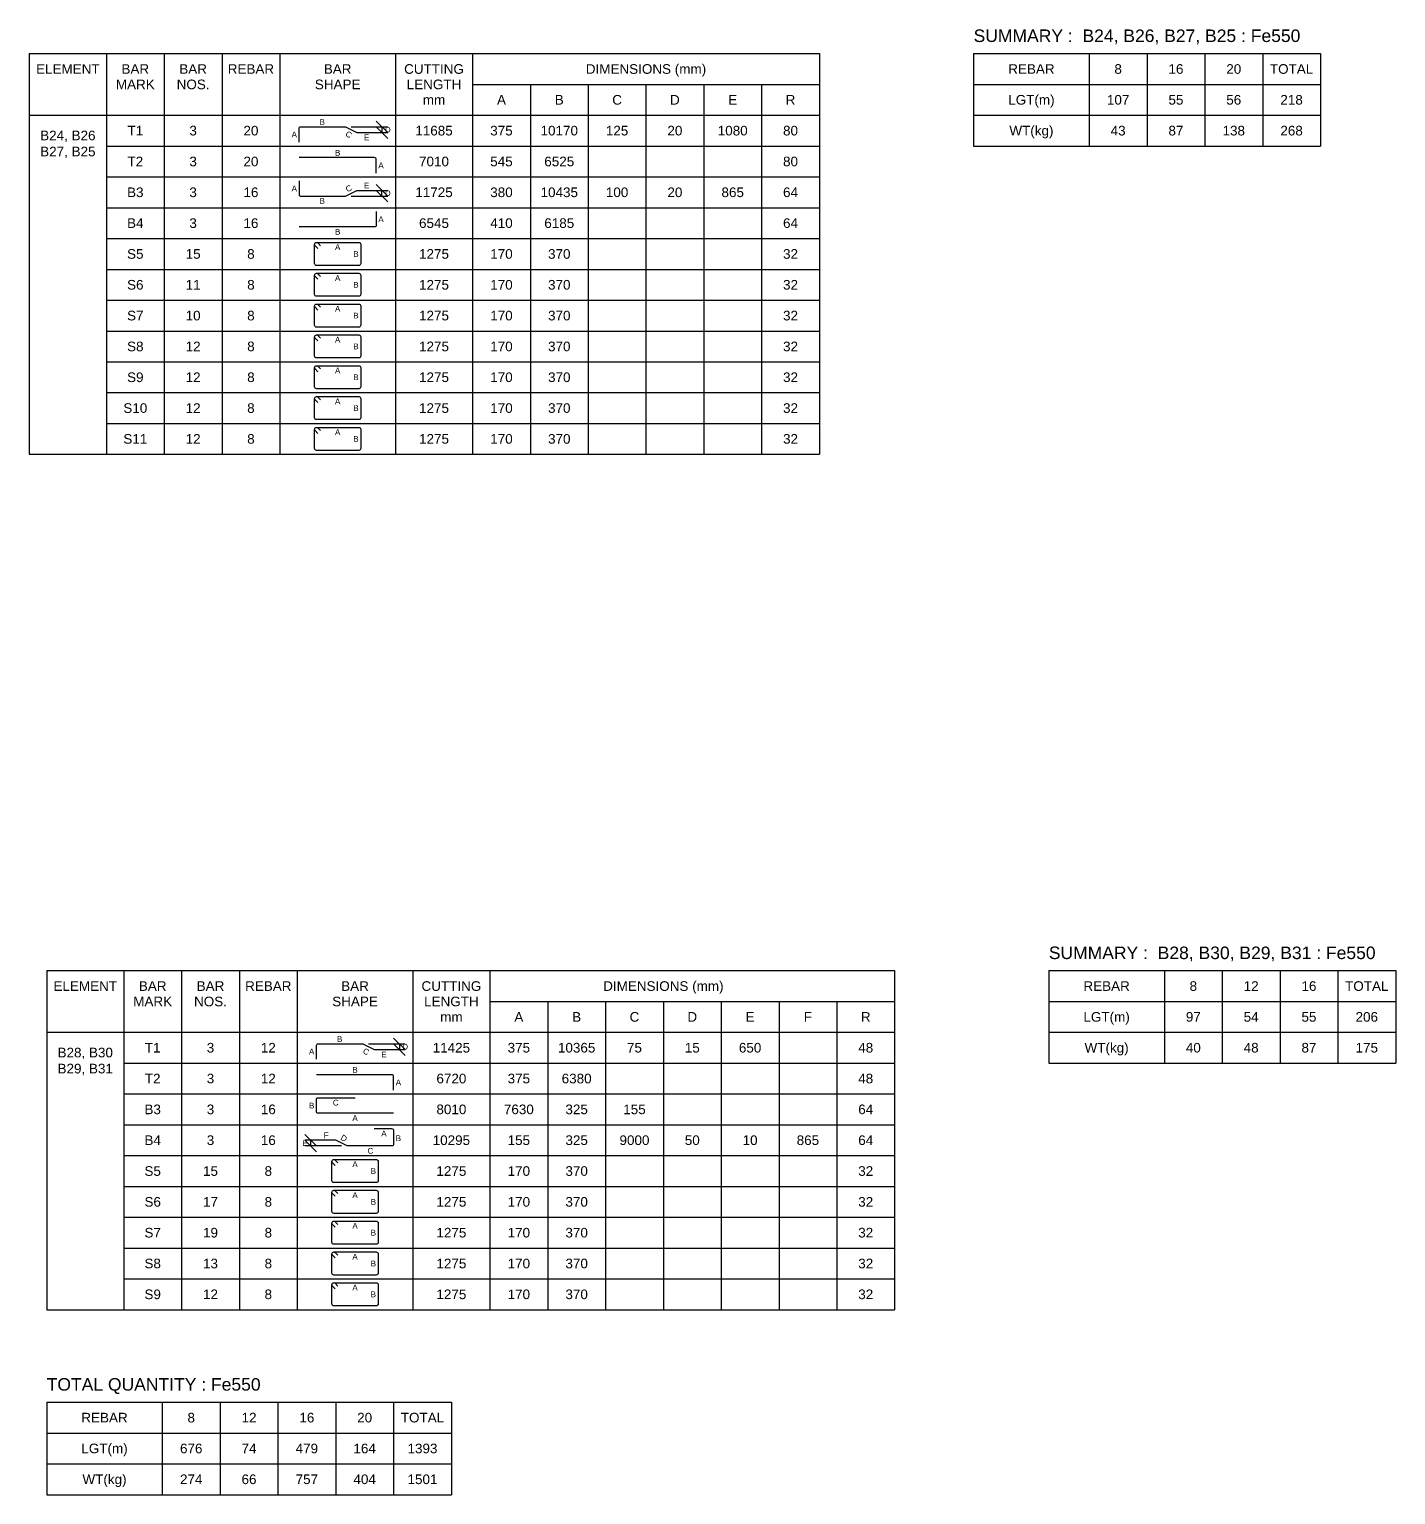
# Model space of a CAD drawing. Header units: inches. Extents: x -820 to 83376, y -186800 to 1700.
# Drawn here: x 47925 to 83376, y -186800 to -148770 of the extents above; entities that cross this region are included whole.
import ezdxf
from ezdxf.enums import TextEntityAlignment as Align

# ---------------------------------------------------------------- set-up
doc = ezdxf.new("R2010")
doc.units = ezdxf.units.IN
doc.header["$LTSCALE"] = 1000
doc.header["$MEASUREMENT"] = 0
for name, color, linetype in [('Dimension', 31, 'Continuous'), ('Reinforcement', 4, 'Continuous'), ('Schedule Header', 4, 'Continuous'), ('Schedule Line', 60, 'Continuous'), ('Text', 31, 'Continuous')]:
    doc.layers.add(name, color=color, linetype=linetype)
doc.styles.add('SC-SansSerif', font='SansSerif')
doc.dimstyles.new('SCBBSDim', dxfattribs={"dimtxt": 225, "dimasz": 0.18, "dimexe": 150, "dimexo": 150, "dimgap": 100, "dimtad": 1, "dimtoh": 1, "dimdec": 0, "dimzin": 0, "dimdsep": 46, "dimtxsty": 'SC-SansSerif', "dimtsz": 150, "dimcen": 0.09, "dimclrd": 8, "dimclre": 8, "dimclrt": 31, "dimadec": 0, "dimazin": 0, "dimtfac": 1, "dimtdec": 0, "dimtix": 1, "dimtofl": 0, "dimtmove": 0, "dimatfit": 3, "dimfxl": 1, "dimtolj": 1, "dimtzin": 0, "dimarcsym": 0})

# ---------------------------------------------------------------- blocks, each defined once
blk = doc.blocks.new('*D112')
at = {"color": 8, "linetype": 'ByBlock', "lineweight": -2}
for p, q in [((56275, -151300), (57225, -151300)), ((57225, -151450), (56925, -151150)), ((56925, -151300), (57225, -151600)), ((57075, -151300), (57075, -151450)), ((56575, -151450), (57225, -151450))]:
    blk.add_line(p, q, dxfattribs=at)
at = {"layer": 'DEFPOINTS', "color": 31}
for p in [(56125, -151300), (57075, -151300), (56425, -151450)]:
    blk.add_point(p, dxfattribs=at)
blk = doc.blocks.new('*D113')
at = {"color": 8, "linetype": 'ByBlock', "lineweight": -2}
for p, q in [((57225, -153100), (56925, -152800)), ((56275, -153100), (57225, -153100)), ((56575, -152950), (57225, -152950)), ((56925, -152950), (57225, -153250)), ((57075, -153100), (57075, -152950))]:
    blk.add_line(p, q, dxfattribs=at)
at = {"layer": 'DEFPOINTS', "color": 31}
for p in [(56125, -153100), (56425, -152950), (57075, -153100)]:
    blk.add_point(p, dxfattribs=at)
blk = doc.blocks.new('*D129')
at = {"color": 8, "linetype": 'ByBlock', "lineweight": -2}
for p, q in [((56726, -175100), (57676, -175100)), ((57026, -175250), (57676, -175250)), ((57676, -175250), (57376, -174950)), ((57376, -175100), (57676, -175400)), ((57526, -175100), (57526, -175250))]:
    blk.add_line(p, q, dxfattribs=at)
at = {"layer": 'DEFPOINTS', "color": 31}
for p in [(56576, -175100), (56876, -175250), (57526, -175100)]:
    blk.add_point(p, dxfattribs=at)
blk = doc.blocks.new('*D130')
at = {"color": 8, "linetype": 'ByBlock', "lineweight": -2}
for p, q in [((55376, -177750), (55076, -177450)), ((55726, -177600), (55076, -177600)), ((55076, -177600), (55376, -177900)), ((56026, -177750), (55076, -177750)), ((55226, -177750), (55226, -177600))]:
    blk.add_line(p, q, dxfattribs=at)
at = {"layer": 'DEFPOINTS', "color": 31}
for p in [(55226, -177750), (55876, -177600), (56176, -177750)]:
    blk.add_point(p, dxfattribs=at)

msp = doc.modelspace()

# ---------------------------------------------------------------- linework, layer by layer
at = {"layer": 'Reinforcement'}
for points in [[(54925, -151700), (54925, -151350, -0.5), (54975, -151300), (56125, -151300), (56425, -151450), (56925, -151450)], [(56925, -152500), (56925, -152150, 0.5), (56875, -152100), (54925, -152100)], [(54925, -152700), (54925, -153050, 0.5), (54975, -153100), (56125, -153100), (56425, -152950), (56925, -152950)], [(56925, -153500), (56925, -153850, -0.5), (56875, -153900), (54925, -153900)], [(55410.4, -154456.1), (55339.7, -154385.4, -0.1989124), (55325, -154350, -0.4142046), (55375, -154300, -0.1989044), (55410.4, -154314.6), (55481.1, -154385.4)], [(55410.4, -155256.1), (55339.7, -155185.4, -0.1989124), (55325, -155150, -0.4142046), (55375, -155100, -0.1989044), (55410.4, -155114.6), (55481.1, -155185.4)], [(55410.4, -156056.1), (55339.7, -155985.4, -0.1989124), (55325, -155950, -0.4142046), (55375, -155900, -0.1989044), (55410.4, -155914.6), (55481.1, -155985.4)], [(55410.4, -156856.1), (55339.7, -156785.4, -0.1989124), (55325, -156750, -0.4142046), (55375, -156700, -0.1989044), (55410.4, -156714.6), (55481.1, -156785.4)], [(55410.4, -157656.1), (55339.7, -157585.4, -0.1989124), (55325, -157550, -0.4142046), (55375, -157500, -0.1989044), (55410.4, -157514.6), (55481.1, -157585.4)], [(55410.4, -158456.1), (55339.7, -158385.4, -0.1989124), (55325, -158350, -0.4142046), (55375, -158300, -0.1989044), (55410.4, -158314.6), (55481.1, -158385.4)], [(55410.4, -159256.1), (55339.7, -159185.4, -0.1989124), (55325, -159150, -0.4142046), (55375, -159100, -0.1989044), (55410.4, -159114.6), (55481.1, -159185.4)], [(55376, -175500), (55376, -175150, -0.5), (55426, -175100), (56576, -175100), (56876, -175250), (57376, -175250)], [(57376, -176300), (57376, -175950, 0.5), (57326, -175900), (55376, -175900)], [(57376, -176900), (55426, -176900, -0.5), (55376, -176850), (55376, -176550, -0.5), (55426, -176500), (56376, -176500)], [(56876, -177300), (57326, -177300, -0.5), (57376, -177350), (57376, -177700, -0.5), (57326, -177750), (56176, -177750), (55876, -177600), (55376, -177600)], [(55861.4, -178256.1), (55790.6, -178185.4, -0.1989124), (55776, -178150, -0.4142046), (55826, -178100, -0.1989044), (55861.4, -178114.6), (55932.1, -178185.4)], [(55861.4, -179056.1), (55790.6, -178985.4, -0.1989124), (55776, -178950, -0.4142046), (55826, -178900, -0.1989044), (55861.4, -178914.6), (55932.1, -178985.4)], [(55861.4, -179856.1), (55790.6, -179785.4, -0.1989124), (55776, -179750, -0.4142046), (55826, -179700, -0.1989044), (55861.4, -179714.6), (55932.1, -179785.4)], [(55861.4, -180656.1), (55790.6, -180585.4, -0.1989124), (55776, -180550, -0.4142046), (55826, -180500, -0.1989044), (55861.4, -180514.6), (55932.1, -180585.4)], [(55861.4, -181456.1), (55790.6, -181385.4, -0.1989124), (55776, -181350, -0.4142046), (55826, -181300, -0.1989044), (55861.4, -181314.6), (55932.1, -181385.4)]]:
    msp.add_lwpolyline(points, format="xyb", dxfattribs=at)
for points in [[(55325, -154350, -0.4142046), (55375, -154300), (56475, -154300, -0.4142046), (56525, -154350), (56525, -154850, -0.4142046), (56475, -154900), (55375, -154900, -0.4142046), (55325, -154850)], [(55325, -155150, -0.4142046), (55375, -155100), (56475, -155100, -0.4142046), (56525, -155150), (56525, -155650, -0.4142046), (56475, -155700), (55375, -155700, -0.4142046), (55325, -155650)], [(55325, -155950, -0.4142046), (55375, -155900), (56475, -155900, -0.4142046), (56525, -155950), (56525, -156450, -0.4142046), (56475, -156500), (55375, -156500, -0.4142046), (55325, -156450)], [(55325, -156750, -0.4142046), (55375, -156700), (56475, -156700, -0.4142046), (56525, -156750), (56525, -157250, -0.4142046), (56475, -157300), (55375, -157300, -0.4142046), (55325, -157250)], [(55325, -157550, -0.4142046), (55375, -157500), (56475, -157500, -0.4142046), (56525, -157550), (56525, -158050, -0.4142046), (56475, -158100), (55375, -158100, -0.4142046), (55325, -158050)], [(55325, -158350, -0.4142046), (55375, -158300), (56475, -158300, -0.4142046), (56525, -158350), (56525, -158850, -0.4142046), (56475, -158900), (55375, -158900, -0.4142046), (55325, -158850)], [(55325, -159150, -0.4142046), (55375, -159100), (56475, -159100, -0.4142046), (56525, -159150), (56525, -159650, -0.4142046), (56475, -159700), (55375, -159700, -0.4142046), (55325, -159650)], [(55776, -178150, -0.4142046), (55826, -178100), (56926, -178100, -0.4142046), (56976, -178150), (56976, -178650, -0.4142046), (56926, -178700), (55826, -178700, -0.4142046), (55776, -178650)], [(55776, -178950, -0.4142046), (55826, -178900), (56926, -178900, -0.4142046), (56976, -178950), (56976, -179450, -0.4142046), (56926, -179500), (55826, -179500, -0.4142046), (55776, -179450)], [(55776, -179750, -0.4142046), (55826, -179700), (56926, -179700, -0.4142046), (56976, -179750), (56976, -180250, -0.4142046), (56926, -180300), (55826, -180300, -0.4142046), (55776, -180250)], [(55776, -180550, -0.4142046), (55826, -180500), (56926, -180500, -0.4142046), (56976, -180550), (56976, -181050, -0.4142046), (56926, -181100), (55826, -181100, -0.4142046), (55776, -181050)], [(55776, -181350, -0.4142046), (55826, -181300), (56926, -181300, -0.4142046), (56976, -181350), (56976, -181850, -0.4142046), (56926, -181900), (55826, -181900, -0.4142046), (55776, -181850)]]:
    msp.add_lwpolyline(points, format="xyb", close=True, dxfattribs=at)
at = {"layer": 'Schedule Line'}
for p, q in [((47925, -149400), (68425, -149400)), ((47925, -149400), (47925, -159800)), ((49925, -149400), (49925, -159800)), ((51425, -149400), (51425, -159800)), ((52925, -149400), (52925, -159800)), ((54425, -149400), (54425, -159800)), ((57425, -149400), (57425, -159800)), ((59425, -149400), (59425, -159800)), ((68425, -149400), (68425, -159800)), ((72425, -149400), (81425, -149400)), ((72425, -149400), (72425, -151800)), ((75425, -149400), (75425, -151800)), ((76925, -149400), (76925, -151800)), ((78425, -149400), (78425, -151800)), ((79925, -149400), (79925, -151800)), ((81425, -149400), (81425, -151800)), ((59425, -150200), (68425, -150200)), ((60925, -150200), (60925, -159800)), ((62425, -150200), (62425, -159800)), ((63925, -150200), (63925, -159800)), ((65425, -150200), (65425, -159800)), ((66925, -150200), (66925, -159800)), ((72425, -150200), (81425, -150200)), ((47925, -151000), (68425, -151000)), ((72425, -151000), (81425, -151000)), ((49925, -151800), (68425, -151800)), ((72425, -151800), (81425, -151800)), ((49925, -152600), (68425, -152600)), ((49925, -153400), (68425, -153400)), ((49925, -154200), (68425, -154200)), ((49925, -155000), (68425, -155000)), ((49925, -155800), (68425, -155800)), ((49925, -156600), (68425, -156600)), ((49925, -157400), (68425, -157400)), ((49925, -158200), (68425, -158200)), ((49925, -159000), (68425, -159000)), ((47925, -159800), (68425, -159800)), ((49925, -159800), (68425, -159800)), ((48376, -173200), (70376, -173200)), ((48376, -173200), (48376, -182000)), ((50376, -173200), (50376, -182000)), ((51876, -173200), (51876, -182000)), ((53376, -173200), (53376, -182000)), ((54876, -173200), (54876, -182000)), ((57876, -173200), (57876, -182000)), ((59876, -173200), (59876, -182000)), ((70376, -173200), (70376, -182000)), ((74376, -173200), (83376, -173200)), ((74376, -173200), (74376, -175600)), ((77376, -173200), (77376, -175600)), ((78876, -173200), (78876, -175600)), ((80376, -173200), (80376, -175600)), ((81876, -173200), (81876, -175600)), ((83376, -173200), (83376, -175600)), ((59876, -174000), (70376, -174000)), ((61376, -174000), (61376, -182000)), ((62876, -174000), (62876, -182000)), ((64376, -174000), (64376, -182000)), ((65876, -174000), (65876, -182000)), ((67376, -174000), (67376, -182000)), ((68876, -174000), (68876, -182000)), ((74376, -174000), (83376, -174000)), ((48376, -174800), (70376, -174800)), ((74376, -174800), (83376, -174800)), ((50376, -175600), (70376, -175600)), ((74376, -175600), (83376, -175600)), ((50376, -176400), (70376, -176400)), ((50376, -177200), (70376, -177200)), ((50376, -178000), (70376, -178000)), ((50376, -178800), (70376, -178800)), ((50376, -179600), (70376, -179600)), ((50376, -180400), (70376, -180400)), ((50376, -181200), (70376, -181200)), ((48376, -182000), (70376, -182000)), ((50376, -182000), (70376, -182000)), ((48376, -184400), (58876, -184400)), ((48376, -184400), (48376, -186800)), ((51376, -184400), (51376, -186800)), ((52876, -184400), (52876, -186800)), ((54376, -184400), (54376, -186800)), ((55876, -184400), (55876, -186800)), ((57376, -184400), (57376, -186800)), ((58876, -184400), (58876, -186800)), ((48376, -185200), (58876, -185200)), ((48376, -186000), (58876, -186000)), ((48376, -186800), (58876, -186800))]:
    msp.add_line(p, q, dxfattribs=at)

# ---------------------------------------------------------------- texts
at = {"layer": 'Dimension', "style": 'SC-SansSerif'}
for s, p in [('B', (55525, -151175)), ('D', (57225, -151375)), ('A', (54800, -151500)), ('E', (56675, -151575)), ('B', (55925, -151975)), ('A', (57050, -152300)), ('A', (54800, -152900)), ('E', (56675, -152825)), ('B', (55525, -153225)), ('D', (57225, -153025)), ('A', (57050, -153700)), ('B', (55925, -154025)), ('A', (55925, -154425)), ('B', (56400, -154600)), ('A', (55925, -155225)), ('B', (56400, -155400)), ('A', (55925, -156025)), ('B', (56400, -156200)), ('A', (55925, -156825)), ('B', (56400, -157000)), ('A', (55925, -157625)), ('B', (56400, -157800)), ('A', (55925, -158425)), ('B', (56400, -158600)), ('A', (55925, -159225)), ('B', (56400, -159400)), ('B', (55976, -174975)), ('A', (55251, -175300)), ('E', (57126, -175375)), ('D', (57676, -175175)), ('B', (56376, -175775)), ('A', (57501, -176100)), ('B', (55251, -176700)), ('C', (55876, -176625)), ('A', (56376, -177025)), ('F', (55626, -177475)), ('A', (57126, -177425)), ('B', (57501, -177550)), ('E', (55076, -177675)), ('C', (56776, -177875)), ('A', (56376, -178225)), ('B', (56851, -178400)), ('A', (56376, -179025)), ('B', (56851, -179200)), ('A', (56376, -179825)), ('B', (56851, -180000)), ('A', (56376, -180625)), ('B', (56851, -180800)), ('A', (56376, -181425)), ('B', (56851, -181600))]:
    msp.add_text(s, height=150, dxfattribs=at).set_placement(p, align=Align.MIDDLE_CENTER)
for s, rotation, p in [('C', -26.56505, (56212.5, -151500)), ('C', 26.56505, (56212.5, -152900)), ('C', -26.56505, (56663.5, -175300)), ('D', -26.56505, (56088.5, -177550))]:
    msp.add_text(s, height=150, rotation=rotation, dxfattribs=at).set_placement(p, align=Align.MIDDLE_CENTER)
at = {"layer": 'Schedule Header', "style": 'SC-SansSerif'}
for s, p in [('SUMMARY :  B24, B26, B27, B25 : Fe550', (72425, -149100)), ('SUMMARY :  B28, B30, B29, B31 : Fe550', (74376, -172900)), ('TOTAL QUANTITY : Fe550', (48376, -184100))]:
    msp.add_text(s, height=325, dxfattribs=at).set_placement(p)
for s, p in [('ELEMENT', (48925, -149800)), ('BAR', (50675, -149800)), ('BAR', (52175, -149800)), ('REBAR', (53675, -149800)), ('BAR', (55925, -149800)), ('CUTTING', (58425, -149800)), ('DIMENSIONS (mm)', (63925, -149800)), ('REBAR', (73925, -149800)), ('8', (76175, -149800)), ('16', (77675, -149800)), ('20', (79175, -149800)), ('TOTAL', (80675, -149800)), ('MARK', (50675, -150200)), ('NOS.', (52175, -150200)), ('SHAPE', (55925, -150200)), ('LENGTH', (58425, -150200)), ('mm', (58425, -150600)), ('A', (60175, -150600)), ('B', (61675, -150600)), ('C', (63175, -150600)), ('D', (64675, -150600)), ('E', (66175, -150600)), ('R', (67675, -150600)), ('LGT(m)', (73925, -150600)), ('WT(kg)', (73925, -151400)), ('ELEMENT', (49376, -173600)), ('BAR', (51126, -173600)), ('BAR', (52626, -173600)), ('REBAR', (54126, -173600)), ('BAR', (56376, -173600)), ('CUTTING', (58876, -173600)), ('DIMENSIONS (mm)', (64376, -173600)), ('REBAR', (75876, -173600)), ('8', (78126, -173600)), ('12', (79626, -173600)), ('16', (81126, -173600)), ('TOTAL', (82626, -173600)), ('MARK', (51126, -174000)), ('NOS.', (52626, -174000)), ('SHAPE', (56376, -174000)), ('LENGTH', (58876, -174000)), ('mm', (58876, -174400)), ('A', (60626, -174400)), ('B', (62126, -174400)), ('C', (63626, -174400)), ('D', (65126, -174400)), ('E', (66626, -174400)), ('F', (68126, -174400)), ('R', (69626, -174400)), ('LGT(m)', (75876, -174400)), ('WT(kg)', (75876, -175200)), ('REBAR', (49876, -184800)), ('8', (52126, -184800)), ('12', (53626, -184800)), ('16', (55126, -184800)), ('20', (56626, -184800)), ('TOTAL', (58126, -184800)), ('LGT(m)', (49876, -185600)), ('WT(kg)', (49876, -186400))]:
    msp.add_text(s, height=250, dxfattribs=at).set_placement(p, align=Align.MIDDLE_CENTER)
at = {"layer": 'Text', "style": 'SC-SansSerif'}
for s, p in [('107', (76175, -150600)), ('55', (77675, -150600)), ('56', (79175, -150600)), ('218', (80675, -150600)), ('T1', (50675, -151400)), ('3', (52175, -151400)), ('20', (53675, -151400)), ('11685', (58425, -151400)), ('375', (60175, -151400)), ('10170', (61675, -151400)), ('125', (63175, -151400)), ('20', (64675, -151400)), ('1080', (66175, -151400)), ('80', (67675, -151400)), ('43', (76175, -151400)), ('87', (77675, -151400)), ('138', (79175, -151400)), ('268', (80675, -151400)), ('T2', (50675, -152200)), ('3', (52175, -152200)), ('20', (53675, -152200)), ('7010', (58425, -152200)), ('545', (60175, -152200)), ('6525', (61675, -152200)), ('80', (67675, -152200)), ('B3', (50675, -153000)), ('3', (52175, -153000)), ('16', (53675, -153000)), ('11725', (58425, -153000)), ('380', (60175, -153000)), ('10435', (61675, -153000)), ('100', (63175, -153000)), ('20', (64675, -153000)), ('865', (66175, -153000)), ('64', (67675, -153000)), ('B4', (50675, -153800)), ('3', (52175, -153800)), ('16', (53675, -153800)), ('6545', (58425, -153800)), ('410', (60175, -153800)), ('6185', (61675, -153800)), ('64', (67675, -153800)), ('S5', (50675, -154600)), ('15', (52175, -154600)), ('8', (53675, -154600)), ('1275', (58425, -154600)), ('170', (60175, -154600)), ('370', (61675, -154600)), ('32', (67675, -154600)), ('S6', (50675, -155400)), ('11', (52175, -155400)), ('8', (53675, -155400)), ('1275', (58425, -155400)), ('170', (60175, -155400)), ('370', (61675, -155400)), ('32', (67675, -155400)), ('S7', (50675, -156200)), ('10', (52175, -156200)), ('8', (53675, -156200)), ('1275', (58425, -156200)), ('170', (60175, -156200)), ('370', (61675, -156200)), ('32', (67675, -156200)), ('S8', (50675, -157000)), ('12', (52175, -157000)), ('8', (53675, -157000)), ('1275', (58425, -157000)), ('170', (60175, -157000)), ('370', (61675, -157000)), ('32', (67675, -157000)), ('S9', (50675, -157800)), ('12', (52175, -157800)), ('8', (53675, -157800)), ('1275', (58425, -157800)), ('170', (60175, -157800)), ('370', (61675, -157800)), ('32', (67675, -157800)), ('S10', (50675, -158600)), ('12', (52175, -158600)), ('8', (53675, -158600)), ('1275', (58425, -158600)), ('170', (60175, -158600)), ('370', (61675, -158600)), ('32', (67675, -158600)), ('S11', (50675, -159400)), ('12', (52175, -159400)), ('8', (53675, -159400)), ('1275', (58425, -159400)), ('170', (60175, -159400)), ('370', (61675, -159400)), ('32', (67675, -159400)), ('97', (78126, -174400)), ('54', (79626, -174400)), ('55', (81126, -174400)), ('206', (82626, -174400)), ('T1', (51126, -175200)), ('3', (52626, -175200)), ('12', (54126, -175200)), ('11425', (58876, -175200)), ('375', (60626, -175200)), ('10365', (62126, -175200)), ('75', (63626, -175200)), ('15', (65126, -175200)), ('650', (66626, -175200)), ('48', (69626, -175200)), ('40', (78126, -175200)), ('48', (79626, -175200)), ('87', (81126, -175200)), ('175', (82626, -175200)), ('T2', (51126, -176000)), ('3', (52626, -176000)), ('12', (54126, -176000)), ('6720', (58876, -176000)), ('375', (60626, -176000)), ('6380', (62126, -176000)), ('48', (69626, -176000)), ('B3', (51126, -176800)), ('3', (52626, -176800)), ('16', (54126, -176800)), ('8010', (58876, -176800)), ('7630', (60626, -176800)), ('325', (62126, -176800)), ('155', (63626, -176800)), ('64', (69626, -176800)), ('B4', (51126, -177600)), ('3', (52626, -177600)), ('16', (54126, -177600)), ('10295', (58876, -177600)), ('155', (60626, -177600)), ('325', (62126, -177600)), ('9000', (63626, -177600)), ('50', (65126, -177600)), ('10', (66626, -177600)), ('865', (68126, -177600)), ('64', (69626, -177600)), ('S5', (51126, -178400)), ('15', (52626, -178400)), ('8', (54126, -178400)), ('1275', (58876, -178400)), ('170', (60626, -178400)), ('370', (62126, -178400)), ('32', (69626, -178400)), ('S6', (51126, -179200)), ('17', (52626, -179200)), ('8', (54126, -179200)), ('1275', (58876, -179200)), ('170', (60626, -179200)), ('370', (62126, -179200)), ('32', (69626, -179200)), ('S7', (51126, -180000)), ('19', (52626, -180000)), ('8', (54126, -180000)), ('1275', (58876, -180000)), ('170', (60626, -180000)), ('370', (62126, -180000)), ('32', (69626, -180000)), ('S8', (51126, -180800)), ('13', (52626, -180800)), ('8', (54126, -180800)), ('1275', (58876, -180800)), ('170', (60626, -180800)), ('370', (62126, -180800)), ('32', (69626, -180800)), ('S9', (51126, -181600)), ('12', (52626, -181600)), ('8', (54126, -181600)), ('1275', (58876, -181600)), ('170', (60626, -181600)), ('370', (62126, -181600)), ('32', (69626, -181600)), ('676', (52126, -185600)), ('74', (53626, -185600)), ('479', (55126, -185600)), ('164', (56626, -185600)), ('1393', (58126, -185600)), ('274', (52126, -186400)), ('66', (53626, -186400)), ('757', (55126, -186400)), ('404', (56626, -186400)), ('1501', (58126, -186400))]:
    msp.add_text(s, height=250, dxfattribs=at).set_placement(p, align=Align.MIDDLE_CENTER)
at = {"layer": 'Text', "char_height": 250, "attachment_point": 2, "style": 'SC-SansSerif'}
for s, insert in [('B24, B26\\PB27, B25\\P', (48925, -151400)), ('B28, B30\\PB29, B31\\P', (49376, -175200))]:
    msp.add_mtext(s, dxfattribs=dict(at, insert=insert))

# ---------------------------------------------------------------- dimensions: what is measured, and where the dimension line sits
at = {"layer": 'Dimension'}
for base, p1, p2, picture, middle in [((57075, -151450), (56125, -151300), (56425, -151450), '*D112', (57075, -151375)), ((57075, -152950), (56125, -153100), (56425, -152950), '*D113', (57075, -153025)), ((57526, -175250), (56576, -175100), (56876, -175250), '*D129', (57526, -175175)), ((55226, -177600), (56176, -177750), (55876, -177600), '*D130', (55226, -177675))]:
    dim = msp.add_linear_dim(base=base, p1=p1, p2=p2, angle=90, text=' ', dimstyle='SCBBSDim', dxfattribs=at)
    dim.commit()
    dim.dimension.update_dxf_attribs({"geometry": picture, "text_midpoint": middle})

doc.saveas('drawing.dxf')
